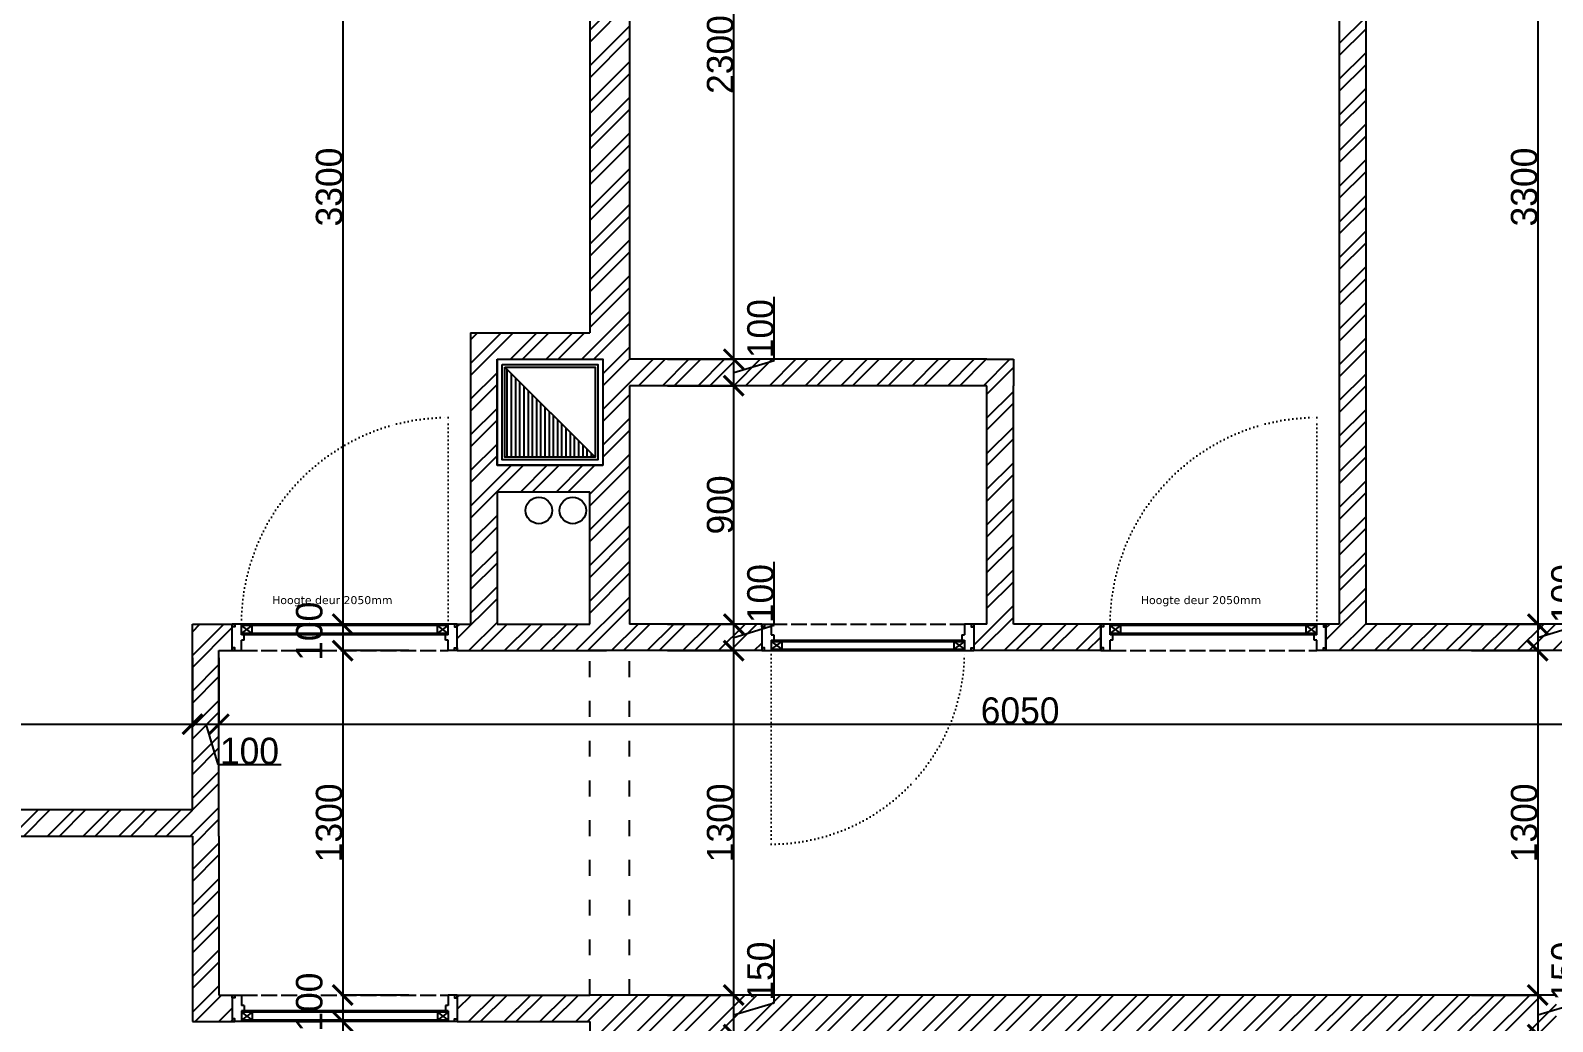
# Model space of a CAD drawing. Header units: millimetres. Extents: x -153917 to -31303, y -39726 to 31262.
# Drawn here: x -111941 to -106194, y 19972 to 23713 of the extents above; entities that cross this region are included whole.
import ezdxf

# ---------------------------------------------------------------- set-up
doc = ezdxf.new("R2010")
doc.units = ezdxf.units.MM
doc.header["$LTSCALE"] = 5
for name, pattern in [('ACAD_ISO02W100', [15, 12, -3]), ('ACAD_ISO03W100', [30, 12, -18]), ('ACAD_ISO07W100', [3, 0, -3])]:
    doc.linetypes.add(name, pattern=pattern)
for name, color, linetype in [('Bemating', 1, 'Continuous'), ('Deuren', 8, 'Continuous'), ('invulling muren', 252, 'Continuous'), ('muren', 7, 'Continuous'), ('Tekst', 7, 'Continuous')]:
    doc.layers.add(name, color=color, linetype=linetype)
doc.styles.add('Geneva', font='')
doc.styles.get('Geneva').set_extended_font_data('Geneva')
doc.dimstyles.new('ISO-25', dxfattribs={"dimtxt": 100, "dimasz": 25, "dimexe": 1.25, "dimexo": 0.625, "dimtad": 1, "dimtxsty": 'Standard', "dimblk": 'ARCHTICK', "dimcen": 2.5, "dimse1": 1, "dimse2": 1, "dimadec": 0, "dimazin": 0, "dimtfac": 1, "dimtmove": 0, "dimatfit": 3, "dimfxl": 1, "dimarcsym": 0})

# ---------------------------------------------------------------- blocks, each defined once
blk = doc.blocks.new('_ArchTick')
at = {"color": 0, "linetype": 'ByBlock', "const_width": 0.15}
blk.add_lwpolyline([(-0.5, -0.5), (0.5, 0.5)], dxfattribs=at)
blk = doc.blocks.new('*D247')
at = {"layer": 'Bemating', "color": 0, "lineweight": -2, "transparency": 16777216}
for p, q in [((-109829.6, 19897.6), (-109829.6, 19646.3)), ((-109679.6, 19897.6), (-109679.6, 19646.3)), ((-109679.6, 19647.6), (-109829.6, 19647.6)), ((-109754.6, 19647.6), (-109709, 19495.4)), ((-109709, 19495.4), (-109469.6, 19495.4))]:
    blk.add_line(p, q, dxfattribs=at)
at = {"layer": 'Defpoints', "color": 0, "transparency": 16777216}
for p in [(-109829.6, 20071.8), (-109679.6, 19921.8), (-109829.6, 19647.6)]:
    blk.add_point(p, dxfattribs=at)
at = {"layer": 'Bemating', "color": 0, "lineweight": -2, "transparency": 16777216, "xscale": 75, "yscale": 75, "zscale": 75, "rotation": 180}
blk.add_blockref('_ArchTick', (-109829.6, 19647.6), dxfattribs=at)
at = {"layer": 'Bemating', "color": 0, "lineweight": -2, "transparency": 16777216, "xscale": 75, "yscale": 75, "zscale": 75}
blk.add_blockref('_ArchTick', (-109679.6, 19647.6), dxfattribs=at)
at = {"layer": 'Bemating', "color": 0, "transparency": 16777216, "insert": (-109589.3, 19546), "char_height": 100, "attachment_point": 5, "style": 'Geneva'}
blk.add_mtext('150', dxfattribs=at)
blk = doc.blocks.new('*D248')
at = {"layer": 'Bemating', "color": 0, "lineweight": -2, "transparency": 16777216}
for p, q in [((-114929.6, 12398.2), (-114929.6, 12147)), ((-97729.6, 12398.2), (-97729.6, 12147)), ((-114929.6, 12148.2), (-97729.6, 12148.2))]:
    blk.add_line(p, q, dxfattribs=at)
at = {"layer": 'Defpoints', "color": 0, "transparency": 16777216}
for p in [(-114929.6, 23637.8), (-97729.6, 20357.8), (-97729.6, 12148.2)]:
    blk.add_point(p, dxfattribs=at)
at = {"layer": 'Bemating', "color": 0, "lineweight": -2, "transparency": 16777216, "xscale": 75, "yscale": 75, "zscale": 75, "rotation": 180}
blk.add_blockref('_ArchTick', (-114929.6, 12148.2), dxfattribs=at)
at = {"layer": 'Bemating', "color": 0, "lineweight": -2, "transparency": 16777216, "xscale": 75, "yscale": 75, "zscale": 75}
blk.add_blockref('_ArchTick', (-97729.6, 12148.2), dxfattribs=at)
at = {"layer": 'Bemating', "color": 0, "transparency": 16777216, "insert": (-106329.6, 12198.9), "char_height": 100, "attachment_point": 5, "style": 'Geneva'}
blk.add_mtext('17200', dxfattribs=at)
blk = doc.blocks.new('*D318')
at = {"layer": 'Bemating', "color": 0, "lineweight": -2, "transparency": 16777216}
for p, q in [((-114629.6, 19897.6), (-114629.6, 19646.3)), ((-109829.6, 19897.6), (-109829.6, 19646.3)), ((-109829.6, 19647.6), (-114629.6, 19647.6))]:
    blk.add_line(p, q, dxfattribs=at)
at = {"layer": 'Defpoints', "color": 0, "transparency": 16777216}
for p in [(-114629.6, 20671.8), (-109829.6, 20071.8), (-114629.6, 19647.6)]:
    blk.add_point(p, dxfattribs=at)
at = {"layer": 'Bemating', "color": 0, "lineweight": -2, "transparency": 16777216, "xscale": 75, "yscale": 75, "zscale": 75, "rotation": 180}
blk.add_blockref('_ArchTick', (-114629.6, 19647.6), dxfattribs=at)
at = {"layer": 'Bemating', "color": 0, "lineweight": -2, "transparency": 16777216, "xscale": 75, "yscale": 75, "zscale": 75}
blk.add_blockref('_ArchTick', (-109829.6, 19647.6), dxfattribs=at)
at = {"layer": 'Bemating', "color": 0, "transparency": 16777216, "insert": (-112229.6, 19698.2), "char_height": 100, "attachment_point": 5, "style": 'Geneva'}
blk.add_mtext('4800', dxfattribs=at)
blk = doc.blocks.new('*D324')
at = {"layer": 'Bemating', "color": 0, "lineweight": -2, "transparency": 16777216}
for p, q in [((-111329.6, 21344.1), (-111329.6, 21092.8)), ((-114629.6, 21191.2), (-114629.6, 21092.8)), ((-114629.6, 21094.1), (-111329.6, 21094.1))]:
    blk.add_line(p, q, dxfattribs=at)
at = {"layer": 'Defpoints', "color": 0, "transparency": 16777216}
for p in [(-111329.6, 21471.8), (-114629.6, 21191.8), (-111329.6, 21094.1)]:
    blk.add_point(p, dxfattribs=at)
at = {"layer": 'Bemating', "color": 0, "lineweight": -2, "transparency": 16777216, "xscale": 75, "yscale": 75, "zscale": 75, "rotation": 180}
blk.add_blockref('_ArchTick', (-114629.6, 21094.1), dxfattribs=at)
at = {"layer": 'Bemating', "color": 0, "lineweight": -2, "transparency": 16777216, "xscale": 75, "yscale": 75, "zscale": 75}
blk.add_blockref('_ArchTick', (-111329.6, 21094.1), dxfattribs=at)
at = {"layer": 'Bemating', "color": 0, "transparency": 16777216, "insert": (-112979.6, 21144.7), "char_height": 100, "attachment_point": 5, "style": 'Geneva'}
blk.add_mtext('3300', dxfattribs=at)
blk = doc.blocks.new('*D325')
at = {"layer": 'Bemating', "color": 0, "lineweight": -2, "transparency": 16777216}
for p, q in [((-111329.6, 21344.1), (-111329.6, 21092.8)), ((-111229.6, 21344.1), (-111229.6, 21092.8)), ((-111329.6, 21094.1), (-111229.6, 21094.1)), ((-111279.6, 21094.1), (-111234, 20941.9)), ((-111234, 20941.9), (-110994.6, 20941.9))]:
    blk.add_line(p, q, dxfattribs=at)
at = {"layer": 'Defpoints', "color": 0, "transparency": 16777216}
for p in [(-111329.6, 21471.8), (-111229.6, 21371.8), (-111229.6, 21094.1)]:
    blk.add_point(p, dxfattribs=at)
at = {"layer": 'Bemating', "color": 0, "lineweight": -2, "transparency": 16777216, "xscale": 75, "yscale": 75, "zscale": 75, "rotation": 180}
blk.add_blockref('_ArchTick', (-111329.6, 21094.1), dxfattribs=at)
at = {"layer": 'Bemating', "color": 0, "lineweight": -2, "transparency": 16777216, "xscale": 75, "yscale": 75, "zscale": 75}
blk.add_blockref('_ArchTick', (-111229.6, 21094.1), dxfattribs=at)
at = {"layer": 'Bemating', "color": 0, "transparency": 16777216, "insert": (-111114.3, 20992.5), "char_height": 100, "attachment_point": 5, "style": 'Geneva'}
blk.add_mtext('100', dxfattribs=at)
blk = doc.blocks.new('*D326')
at = {"layer": 'Bemating', "color": 0, "lineweight": -2, "transparency": 16777216}
for p, q in [((-111229.6, 21344.1), (-111229.6, 21092.8)), ((-105179.6, 21344.1), (-105179.6, 21092.8)), ((-111229.6, 21094.1), (-105179.6, 21094.1))]:
    blk.add_line(p, q, dxfattribs=at)
at = {"layer": 'Defpoints', "color": 0, "transparency": 16777216}
for p in [(-111229.6, 21371.8), (-105179.6, 21371.8), (-105179.6, 21094.1)]:
    blk.add_point(p, dxfattribs=at)
at = {"layer": 'Bemating', "color": 0, "lineweight": -2, "transparency": 16777216, "xscale": 75, "yscale": 75, "zscale": 75, "rotation": 180}
blk.add_blockref('_ArchTick', (-111229.6, 21094.1), dxfattribs=at)
at = {"layer": 'Bemating', "color": 0, "lineweight": -2, "transparency": 16777216, "xscale": 75, "yscale": 75, "zscale": 75}
blk.add_blockref('_ArchTick', (-105179.6, 21094.1), dxfattribs=at)
at = {"layer": 'Bemating', "color": 0, "transparency": 16777216, "insert": (-108204.6, 21144.7), "char_height": 100, "attachment_point": 5, "style": 'Geneva'}
blk.add_mtext('6050', dxfattribs=at)
blk = doc.blocks.new('*D329')
at = {"layer": 'Bemating', "color": 0, "lineweight": -2, "transparency": 16777216}
for p, q in [((-106500.2, 24771.8), (-106248.9, 24771.8)), ((-106250.2, 24771.8), (-106250.2, 21471.8)), ((-106500.2, 21471.8), (-106248.9, 21471.8))]:
    blk.add_line(p, q, dxfattribs=at)
at = {"layer": 'Defpoints', "color": 0, "transparency": 16777216}
for p in [(-106899.6, 24771.8), (-106899.6, 21471.8), (-106250.2, 21471.8)]:
    blk.add_point(p, dxfattribs=at)
at = {"layer": 'Bemating', "color": 0, "lineweight": -2, "transparency": 16777216, "xscale": 75, "yscale": 75, "zscale": 75}
for p, rotation in [((-106250.2, 24771.8), 90), ((-106250.2, 21471.8), 270)]:
    blk.add_blockref('_ArchTick', p, dxfattribs=dict(at, rotation=rotation))
at = {"layer": 'Bemating', "color": 0, "transparency": 16777216, "insert": (-106300.8, 23121.8), "char_height": 100, "attachment_point": 5, "rotation": 90, "style": 'Geneva'}
blk.add_mtext('3300', dxfattribs=at)
blk = doc.blocks.new('*D330')
at = {"layer": 'Bemating', "color": 0, "lineweight": -2, "transparency": 16777216}
for p, q in [((-106098, 21467.5), (-106098, 21706.8)), ((-106500.2, 21471.8), (-106248.9, 21471.8)), ((-106250.2, 21471.8), (-106250.2, 21371.8)), ((-106250.2, 21421.8), (-106098, 21467.5)), ((-106500.2, 21371.8), (-106248.9, 21371.8))]:
    blk.add_line(p, q, dxfattribs=at)
at = {"layer": 'Defpoints', "color": 0, "transparency": 16777216}
for p in [(-106899.6, 21471.8), (-109679.6, 21371.8), (-106250.2, 21371.8)]:
    blk.add_point(p, dxfattribs=at)
at = {"layer": 'Bemating', "color": 0, "lineweight": -2, "transparency": 16777216, "xscale": 75, "yscale": 75, "zscale": 75}
for p, rotation in [((-106250.2, 21471.8), 90), ((-106250.2, 21371.8), 270)]:
    blk.add_blockref('_ArchTick', p, dxfattribs=dict(at, rotation=rotation))
at = {"layer": 'Bemating', "color": 0, "transparency": 16777216, "insert": (-106148.6, 21587.1), "char_height": 100, "attachment_point": 5, "rotation": 90, "style": 'Geneva'}
blk.add_mtext('100', dxfattribs=at)
blk = doc.blocks.new('*D331')
at = {"layer": 'Bemating', "color": 0, "lineweight": -2, "transparency": 16777216}
for p, q in [((-106500.2, 21371.8), (-106248.9, 21371.8)), ((-106250.2, 21371.8), (-106250.2, 20071.8)), ((-106500.2, 20071.8), (-106248.9, 20071.8))]:
    blk.add_line(p, q, dxfattribs=at)
at = {"layer": 'Defpoints', "color": 0, "transparency": 16777216}
for p in [(-109679.6, 21371.8), (-109679.6, 20071.8), (-106250.2, 20071.8)]:
    blk.add_point(p, dxfattribs=at)
at = {"layer": 'Bemating', "color": 0, "lineweight": -2, "transparency": 16777216, "xscale": 75, "yscale": 75, "zscale": 75}
for p, rotation in [((-106250.2, 21371.8), 90), ((-106250.2, 20071.8), 270)]:
    blk.add_blockref('_ArchTick', p, dxfattribs=dict(at, rotation=rotation))
at = {"layer": 'Bemating', "color": 0, "transparency": 16777216, "insert": (-106300.8, 20721.8), "char_height": 100, "attachment_point": 5, "rotation": 90, "style": 'Geneva'}
blk.add_mtext('1300', dxfattribs=at)
blk = doc.blocks.new('*D332')
at = {"layer": 'Bemating', "color": 0, "lineweight": -2, "transparency": 16777216}
for p, q in [((-106098, 20042.5), (-106098, 20281.8)), ((-106500.2, 20071.8), (-106248.9, 20071.8)), ((-106250.2, 20071.8), (-106250.2, 19921.8)), ((-106250.2, 19996.8), (-106098, 20042.5)), ((-106500.2, 19921.8), (-106248.9, 19921.8))]:
    blk.add_line(p, q, dxfattribs=at)
at = {"layer": 'Defpoints', "color": 0, "transparency": 16777216}
for p in [(-109679.6, 20071.8), (-109679.6, 19921.8), (-106250.2, 19921.8)]:
    blk.add_point(p, dxfattribs=at)
at = {"layer": 'Bemating', "color": 0, "lineweight": -2, "transparency": 16777216, "xscale": 75, "yscale": 75, "zscale": 75}
for p, rotation in [((-106250.2, 20071.8), 90), ((-106250.2, 19921.8), 270)]:
    blk.add_blockref('_ArchTick', p, dxfattribs=dict(at, rotation=rotation))
at = {"layer": 'Bemating', "color": 0, "transparency": 16777216, "insert": (-106148.6, 20162.1), "char_height": 100, "attachment_point": 5, "rotation": 90, "style": 'Geneva'}
blk.add_mtext('150', dxfattribs=at)
blk = doc.blocks.new('*D344')
at = {"layer": 'Bemating', "color": 0, "lineweight": -2, "transparency": 16777216}
for p, q in [((-109133.7, 20042.5), (-109133.7, 20281.8)), ((-109535.9, 20071.8), (-109284.7, 20071.8)), ((-109285.9, 19921.8), (-109285.9, 20071.8)), ((-109285.9, 19996.8), (-109133.7, 20042.5)), ((-109535.9, 19921.8), (-109284.7, 19921.8))]:
    blk.add_line(p, q, dxfattribs=at)
at = {"layer": 'Defpoints', "color": 0, "transparency": 16777216}
for p in [(-109829.6, 20071.8), (-109285.9, 20071.8), (-109679.6, 19921.8)]:
    blk.add_point(p, dxfattribs=at)
at = {"layer": 'Bemating', "color": 0, "lineweight": -2, "transparency": 16777216, "xscale": 75, "yscale": 75, "zscale": 75}
for p, rotation in [((-109285.9, 20071.8), 90), ((-109285.9, 19921.8), 270)]:
    blk.add_blockref('_ArchTick', p, dxfattribs=dict(at, rotation=rotation))
at = {"layer": 'Bemating', "color": 0, "transparency": 16777216, "insert": (-109184.4, 20162.1), "char_height": 100, "attachment_point": 5, "rotation": 90, "style": 'Geneva'}
blk.add_mtext('150', dxfattribs=at)
blk = doc.blocks.new('*D345')
at = {"layer": 'Bemating', "color": 0, "lineweight": -2, "transparency": 16777216}
for p, q in [((-109535.9, 21371.8), (-109284.7, 21371.8)), ((-109285.9, 20071.8), (-109285.9, 21371.8)), ((-109535.9, 20071.8), (-109284.7, 20071.8))]:
    blk.add_line(p, q, dxfattribs=at)
at = {"layer": 'Defpoints', "color": 0, "transparency": 16777216}
for p in [(-109679.6, 21371.8), (-109285.9, 21371.8), (-109829.6, 20071.8)]:
    blk.add_point(p, dxfattribs=at)
at = {"layer": 'Bemating', "color": 0, "lineweight": -2, "transparency": 16777216, "xscale": 75, "yscale": 75, "zscale": 75}
for p, rotation in [((-109285.9, 21371.8), 90), ((-109285.9, 20071.8), 270)]:
    blk.add_blockref('_ArchTick', p, dxfattribs=dict(at, rotation=rotation))
at = {"layer": 'Bemating', "color": 0, "transparency": 16777216, "insert": (-109336.5, 20721.8), "char_height": 100, "attachment_point": 5, "rotation": 90, "style": 'Geneva'}
blk.add_mtext('1300', dxfattribs=at)
blk = doc.blocks.new('*D346')
at = {"layer": 'Bemating', "color": 0, "lineweight": -2, "transparency": 16777216}
for p, q in [((-109133.7, 21467.5), (-109133.7, 21706.8)), ((-109535.9, 21471.8), (-109284.7, 21471.8)), ((-109285.9, 21371.8), (-109285.9, 21471.8)), ((-109285.9, 21421.8), (-109133.7, 21467.5)), ((-109535.9, 21371.8), (-109284.7, 21371.8))]:
    blk.add_line(p, q, dxfattribs=at)
at = {"layer": 'Defpoints', "color": 0, "transparency": 16777216}
for p in [(-109679.6, 21471.8), (-109285.9, 21471.8), (-109679.6, 21371.8)]:
    blk.add_point(p, dxfattribs=at)
at = {"layer": 'Bemating', "color": 0, "lineweight": -2, "transparency": 16777216, "xscale": 75, "yscale": 75, "zscale": 75}
for p, rotation in [((-109285.9, 21471.8), 90), ((-109285.9, 21371.8), 270)]:
    blk.add_blockref('_ArchTick', p, dxfattribs=dict(at, rotation=rotation))
at = {"layer": 'Bemating', "color": 0, "transparency": 16777216, "insert": (-109184.4, 21587.1), "char_height": 100, "attachment_point": 5, "rotation": 90, "style": 'Geneva'}
blk.add_mtext('100', dxfattribs=at)
blk = doc.blocks.new('*D347')
at = {"layer": 'Bemating', "color": 0, "lineweight": -2, "transparency": 16777216}
for p, q in [((-109535.9, 22371.8), (-109284.7, 22371.8)), ((-109285.9, 21471.8), (-109285.9, 22371.8)), ((-109535.9, 21471.8), (-109284.7, 21471.8))]:
    blk.add_line(p, q, dxfattribs=at)
at = {"layer": 'Defpoints', "color": 0, "transparency": 16777216}
for p in [(-109679.6, 22371.8), (-109285.9, 22371.8), (-109679.6, 21471.8)]:
    blk.add_point(p, dxfattribs=at)
at = {"layer": 'Bemating', "color": 0, "lineweight": -2, "transparency": 16777216, "xscale": 75, "yscale": 75, "zscale": 75}
for p, rotation in [((-109285.9, 22371.8), 90), ((-109285.9, 21471.8), 270)]:
    blk.add_blockref('_ArchTick', p, dxfattribs=dict(at, rotation=rotation))
at = {"layer": 'Bemating', "color": 0, "transparency": 16777216, "insert": (-109336.5, 21921.8), "char_height": 100, "attachment_point": 5, "rotation": 90, "style": 'Geneva'}
blk.add_mtext('900', dxfattribs=at)
blk = doc.blocks.new('*D348')
at = {"layer": 'Bemating', "color": 0, "lineweight": -2, "transparency": 16777216}
for p, q in [((-109133.7, 22467.5), (-109133.7, 22706.8)), ((-109535.9, 22471.8), (-109284.7, 22471.8)), ((-109285.9, 22371.8), (-109285.9, 22471.8)), ((-109285.9, 22421.8), (-109133.7, 22467.5)), ((-109535.9, 22371.8), (-109284.7, 22371.8))]:
    blk.add_line(p, q, dxfattribs=at)
at = {"layer": 'Defpoints', "color": 0, "transparency": 16777216}
for p in [(-109679.6, 22471.8), (-109285.9, 22471.8), (-109679.6, 22371.8)]:
    blk.add_point(p, dxfattribs=at)
at = {"layer": 'Bemating', "color": 0, "lineweight": -2, "transparency": 16777216, "xscale": 75, "yscale": 75, "zscale": 75}
for p, rotation in [((-109285.9, 22471.8), 90), ((-109285.9, 22371.8), 270)]:
    blk.add_blockref('_ArchTick', p, dxfattribs=dict(at, rotation=rotation))
at = {"layer": 'Bemating', "color": 0, "transparency": 16777216, "insert": (-109184.4, 22587.1), "char_height": 100, "attachment_point": 5, "rotation": 90, "style": 'Geneva'}
blk.add_mtext('100', dxfattribs=at)
blk = doc.blocks.new('*D349')
at = {"layer": 'Bemating', "color": 0, "lineweight": -2, "transparency": 16777216}
for p, q in [((-109535.9, 24771.8), (-109284.7, 24771.8)), ((-109285.9, 22471.8), (-109285.9, 24771.8)), ((-109535.9, 22471.8), (-109284.7, 22471.8))]:
    blk.add_line(p, q, dxfattribs=at)
at = {"layer": 'Defpoints', "color": 0, "transparency": 16777216}
for p in [(-109679.6, 24771.8), (-109285.9, 24771.8), (-109679.6, 22471.8)]:
    blk.add_point(p, dxfattribs=at)
at = {"layer": 'Bemating', "color": 0, "lineweight": -2, "transparency": 16777216, "xscale": 75, "yscale": 75, "zscale": 75}
for p, rotation in [((-109285.9, 24771.8), 90), ((-109285.9, 22471.8), 270)]:
    blk.add_blockref('_ArchTick', p, dxfattribs=dict(at, rotation=rotation))
at = {"layer": 'Bemating', "color": 0, "transparency": 16777216, "insert": (-109336.5, 23621.8), "char_height": 100, "attachment_point": 5, "rotation": 90, "style": 'Geneva'}
blk.add_mtext('2300', dxfattribs=at)
blk = doc.blocks.new('*D350')
at = {"layer": 'Bemating', "color": 0, "lineweight": -2, "transparency": 16777216}
for p, q in [((-110512.4, 24771.8), (-110763.7, 24771.8)), ((-110762.4, 24771.8), (-110762.4, 21471.8)), ((-110512.4, 21471.8), (-110763.7, 21471.8))]:
    blk.add_line(p, q, dxfattribs=at)
at = {"layer": 'Defpoints', "color": 0, "transparency": 16777216}
for p in [(-109829.6, 24771.8), (-110762.4, 21471.8), (-110279.6, 21471.8)]:
    blk.add_point(p, dxfattribs=at)
at = {"layer": 'Bemating', "color": 0, "lineweight": -2, "transparency": 16777216, "xscale": 75, "yscale": 75, "zscale": 75}
for p, rotation in [((-110762.4, 24771.8), 90), ((-110762.4, 21471.8), 270)]:
    blk.add_blockref('_ArchTick', p, dxfattribs=dict(at, rotation=rotation))
at = {"layer": 'Bemating', "color": 0, "transparency": 16777216, "insert": (-110813.1, 23121.8), "char_height": 100, "attachment_point": 5, "rotation": 90, "style": 'Geneva'}
blk.add_mtext('3300', dxfattribs=at)
blk = doc.blocks.new('*D351')
at = {"layer": 'Bemating', "color": 0, "lineweight": -2, "transparency": 16777216}
for p, q in [((-110512.4, 21471.8), (-110763.7, 21471.8)), ((-110762.4, 21471.8), (-110762.4, 21371.8)), ((-110512.4, 21371.8), (-110763.7, 21371.8))]:
    blk.add_line(p, q, dxfattribs=at)
at = {"layer": 'Defpoints', "color": 0, "transparency": 16777216}
for p in [(-110279.6, 21471.8), (-110762.4, 21371.8), (-109829.6, 21371.8)]:
    blk.add_point(p, dxfattribs=at)
at = {"layer": 'Bemating', "color": 0, "lineweight": -2, "transparency": 16777216, "xscale": 75, "yscale": 75, "zscale": 75}
for p, rotation in [((-110762.4, 21471.8), 90), ((-110762.4, 21371.8), 270)]:
    blk.add_blockref('_ArchTick', p, dxfattribs=dict(at, rotation=rotation))
at = {"layer": 'Bemating', "color": 0, "transparency": 16777216, "insert": (-110888.1, 21444.9), "char_height": 100, "attachment_point": 5, "rotation": 90, "style": 'Geneva'}
blk.add_mtext('100', dxfattribs=at)
blk = doc.blocks.new('*D352')
at = {"layer": 'Bemating', "color": 0, "lineweight": -2, "transparency": 16777216}
for p, q in [((-110512.4, 21371.8), (-110763.7, 21371.8)), ((-110762.4, 21371.8), (-110762.4, 20071.8)), ((-110512.4, 20071.8), (-110763.7, 20071.8))]:
    blk.add_line(p, q, dxfattribs=at)
at = {"layer": 'Defpoints', "color": 0, "transparency": 16777216}
for p in [(-109829.6, 21371.8), (-110762.4, 20071.8), (-109793.7, 20071.8)]:
    blk.add_point(p, dxfattribs=at)
at = {"layer": 'Bemating', "color": 0, "lineweight": -2, "transparency": 16777216, "xscale": 75, "yscale": 75, "zscale": 75}
for p, rotation in [((-110762.4, 21371.8), 90), ((-110762.4, 20071.8), 270)]:
    blk.add_blockref('_ArchTick', p, dxfattribs=dict(at, rotation=rotation))
at = {"layer": 'Bemating', "color": 0, "transparency": 16777216, "insert": (-110813.1, 20721.8), "char_height": 100, "attachment_point": 5, "rotation": 90, "style": 'Geneva'}
blk.add_mtext('1300', dxfattribs=at)
blk = doc.blocks.new('*D353')
at = {"layer": 'Bemating', "color": 0, "lineweight": -2, "transparency": 16777216}
for p, q in [((-110512.4, 20071.8), (-110763.7, 20071.8)), ((-110762.4, 20071.8), (-110762.4, 19971.8)), ((-110512.4, 19971.8), (-110763.7, 19971.8))]:
    blk.add_line(p, q, dxfattribs=at)
at = {"layer": 'Defpoints', "color": 0, "transparency": 16777216}
for p in [(-109793.7, 20071.8), (-110762.4, 19971.8), (-109829.6, 19971.8)]:
    blk.add_point(p, dxfattribs=at)
at = {"layer": 'Bemating', "color": 0, "lineweight": -2, "transparency": 16777216, "xscale": 75, "yscale": 75, "zscale": 75}
for p, rotation in [((-110762.4, 20071.8), 90), ((-110762.4, 19971.8), 270)]:
    blk.add_blockref('_ArchTick', p, dxfattribs=dict(at, rotation=rotation))
at = {"layer": 'Bemating', "color": 0, "transparency": 16777216, "insert": (-110888.1, 20044.9), "char_height": 100, "attachment_point": 5, "rotation": 90, "style": 'Geneva'}
blk.add_mtext('100', dxfattribs=at)
blk = doc.blocks.new('*D354')
at = {"layer": 'Bemating', "color": 0, "lineweight": -2, "transparency": 16777216}
for p, q in [((-110512.4, 19971.8), (-110763.7, 19971.8)), ((-110762.4, 19971.8), (-110762.4, 16371.8)), ((-110512.4, 16371.8), (-110763.7, 16371.8))]:
    blk.add_line(p, q, dxfattribs=at)
at = {"layer": 'Defpoints', "color": 0, "transparency": 16777216}
for p in [(-109829.6, 19971.8), (-110762.4, 16371.8), (-109829.6, 16371.8)]:
    blk.add_point(p, dxfattribs=at)
at = {"layer": 'Bemating', "color": 0, "lineweight": -2, "transparency": 16777216, "xscale": 75, "yscale": 75, "zscale": 75}
for p, rotation in [((-110762.4, 19971.8), 90), ((-110762.4, 16371.8), 270)]:
    blk.add_blockref('_ArchTick', p, dxfattribs=dict(at, rotation=rotation))
at = {"layer": 'Bemating', "color": 0, "transparency": 16777216, "insert": (-110813.1, 18171.8), "char_height": 100, "attachment_point": 5, "rotation": 90, "style": 'Geneva'}
blk.add_mtext('3600', dxfattribs=at)

msp = doc.modelspace()

# ---------------------------------------------------------------- hatches: boundary and pattern name
at = {"layer": 'invulling muren'}
h = msp.add_hatch(dxfattribs=at)
h.set_pattern_fill('ANSI32', color=256, scale=10)
h.paths.add_polyline_path([(-112959.643, 24921.817), (-114629.643, 24921.817), (-114779.643, 24921.817), (-114779.643, 23787.817), (-114779.643, 22701.817), (-114629.643, 22701.817), (-114629.643, 22731.817), (-114629.643, 23787.817), (-114629.643, 24771.817), (-112959.643, 24771.817)])
h.paths.add_polyline_path([(-105849.643, 24921.817), (-107289.643, 24921.817), (-107289.643, 24771.817), (-107259.643, 24771.817), (-106999.643, 24771.817), (-106999.643, 21471.817), (-107049.643, 21471.817), (-107049.643, 21461.817), (-107049.643, 21371.817), (-105179.643, 21371.817), (-105179.643, 21146.817), (-105169.643, 21146.817), (-105079.643, 21146.817), (-105079.643, 21471.817), (-106899.643, 21471.817), (-106899.643, 24771.817), (-105849.643, 24771.817)])
h.paths.add_polyline_path([(-111229.643, 21371.817), (-111179.643, 21371.817), (-111179.643, 21381.817), (-111179.643, 21471.817), (-111329.643, 21471.817), (-111329.643, 20771.817), (-114629.643, 20771.817), (-114629.643, 21611.817), (-114629.643, 21641.817), (-114779.643, 21641.817), (-114779.643, 19491.817), (-114629.643, 19491.817), (-114629.643, 20671.817), (-111329.643, 20671.817), (-111329.643, 20071.817), (-111329.643, 19971.817), (-111179.643, 19971.817), (-111179.643, 19981.817), (-111179.643, 20071.817), (-111229.643, 20071.817), (-111229.643, 20671.817)])
h.paths.add_polyline_path([(-113859.643, 16371.817), (-113889.643, 16371.817), (-114629.643, 16371.817), (-114629.643, 17459.817), (-114629.643, 18431.817), (-114779.643, 18431.817), (-114779.643, 16221.817), (-113859.643, 16221.817)])
h.paths.add_polyline_path([(-111759.643, 16371.817), (-112399.643, 16371.817), (-112399.643, 16221.817), (-111759.643, 16221.817)])
h.paths.add_polyline_path([(-108529.643, 16371.817), (-108529.643, 17501.817), (-108679.643, 17501.817), (-108679.643, 17491.817), (-108679.643, 17401.817), (-108629.643, 17401.817), (-108629.643, 16371.817), (-109679.643, 16371.817), (-109679.643, 17401.817), (-109479.643, 17401.817), (-109479.643, 17411.817), (-109479.643, 17501.817), (-109679.643, 17501.817), (-109679.643, 19921.817), (-106779.643, 19921.817), (-106179.643, 19921.817), (-106179.643, 19931.817), (-106179.643, 20071.817), (-109829.643, 20071.817), (-110329.643, 20071.817), (-110329.643, 20061.817), (-110329.643, 19971.817), (-109829.643, 19971.817), (-109829.643, 16371.817), (-110299.643, 16371.817), (-110299.643, 16221.817), (-108679.643, 16221.817), (-108679.643, 15401.817), (-108529.643, 15401.817), (-108529.643, 15431.817)])
h = msp.add_hatch(dxfattribs=at)
h.set_pattern_fill('ANSI32', color=256, scale=10)
h.set_pattern_definition([(45, (-109736.45, 21517.18), (-67.352, 67.352), []), (45, (-109691.55, 21517.18), (-67.352, 67.352), [])])
h.paths.add_polyline_path([(-109679.643, 22071.817), (-110279.643, 22071.817), (-110279.643, 21471.817), (-110329.643, 21471.817), (-110329.643, 21461.817), (-110329.643, 21371.817), (-109766.643, 21371.817), (-109179.643, 21371.817), (-109179.643, 21381.817), (-109179.643, 21471.817), (-109679.643, 21471.817)])
h.paths.add_polyline_path([(-109829.643, 21471.817), (-110179.643, 21471.817), (-110179.643, 21971.817), (-109829.643, 21971.817)], flags=16)
h.paths.add_polyline_path([(-108229.643, 22371.817), (-108229.643, 22471.817), (-108329.643, 22471.817), (-109679.643, 22471.817), (-109679.643, 22371.817), (-108329.643, 22371.817), (-108329.643, 21471.817), (-108379.643, 21471.817), (-108379.643, 21461.817), (-108379.643, 21371.817), (-107899.643, 21371.817), (-107899.643, 21381.817), (-107899.643, 21471.817), (-108229.643, 21471.817)])
h.paths.add_polyline_path([(-109679.643, 24771.817), (-108749.643, 24771.817), (-108749.643, 24921.817), (-111499.643, 24921.817), (-111499.643, 24771.817), (-111469.643, 24771.817), (-109829.643, 24771.817), (-109829.643, 22571.817), (-109679.643, 22571.817)])
h.paths.add_polyline_path([(-109679.643, 22571.817), (-109829.643, 22571.817), (-110279.643, 22571.817), (-110279.643, 22171.817), (-110279.643, 22071.817), (-110179.643, 22071.817), (-110179.643, 22471.817), (-109779.643, 22471.817), (-109779.643, 22071.817), (-109679.643, 22071.817), (-109679.643, 22371.817), (-109679.643, 22471.817)])
h = msp.add_hatch(dxfattribs=at)
h.set_pattern_fill('LINE', color=256, scale=5, angle=90)
h.paths.add_polyline_path([(-110149.643, 22441.817), (-110149.643, 22101.817), (-109809.643, 22101.817)])

# ---------------------------------------------------------------- linework, layer by layer
at = {"layer": 'Deuren', "linetype": 'ACAD_ISO07W100'}
for p, q in [((-110364.643, 21471.817), (-110364.643, 22251.817)), ((-107084.643, 21471.817), (-107084.643, 22251.817)), ((-109144.643, 21371.817), (-109144.643, 20641.817))]:
    msp.add_line(p, q, dxfattribs=at)
at = {"layer": 'Deuren'}
for p, q in [((-111179.643, 21371.817), (-111179.643, 21471.817)), ((-111144.643, 21471.817), (-111179.643, 21471.817)), ((-110364.643, 21471.817), (-111144.643, 21471.817)), ((-111144.643, 21431.817), (-111144.643, 21471.817)), ((-110364.643, 21466.817), (-111144.643, 21466.817)), ((-111104.643, 21436.817), (-111144.643, 21466.817)), ((-111144.643, 21436.817), (-111104.643, 21466.817)), ((-111104.643, 21436.817), (-111104.643, 21466.817)), ((-110404.643, 21436.817), (-110404.643, 21466.817)), ((-110364.643, 21436.817), (-110404.643, 21466.817)), ((-110404.643, 21436.817), (-110364.643, 21466.817)), ((-110329.643, 21471.817), (-110364.643, 21471.817)), ((-110364.643, 21431.817), (-110364.643, 21471.817)), ((-110329.643, 21371.817), (-110329.643, 21471.817)), ((-109179.643, 21471.817), (-109179.643, 21371.817)), ((-109179.643, 21471.817), (-109144.643, 21471.817)), ((-109144.643, 21471.817), (-109144.643, 21431.817)), ((-108414.643, 21471.817), (-108414.643, 21431.817)), ((-108379.643, 21471.817), (-108414.643, 21471.817)), ((-108379.643, 21471.817), (-108379.643, 21371.817)), ((-107899.643, 21371.817), (-107899.643, 21471.817)), ((-107864.643, 21471.817), (-107899.643, 21471.817)), ((-107084.643, 21471.817), (-107864.643, 21471.817)), ((-107864.643, 21431.817), (-107864.643, 21471.817)), ((-107084.643, 21466.817), (-107864.643, 21466.817)), ((-107824.643, 21436.817), (-107864.643, 21466.817)), ((-107864.643, 21436.817), (-107824.643, 21466.817)), ((-107824.643, 21436.817), (-107824.643, 21466.817)), ((-107124.643, 21436.817), (-107124.643, 21466.817)), ((-107084.643, 21436.817), (-107124.643, 21466.817)), ((-107124.643, 21436.817), (-107084.643, 21466.817)), ((-107049.643, 21471.817), (-107084.643, 21471.817)), ((-107084.643, 21431.817), (-107084.643, 21471.817)), ((-107049.643, 21371.817), (-107049.643, 21471.817)), ((-110364.643, 21436.817), (-111144.643, 21436.817)), ((-110364.643, 21431.817), (-111144.643, 21431.817)), ((-111144.643, 21371.817), (-111144.643, 21411.817)), ((-111134.643, 21411.817), (-111144.643, 21411.817)), ((-111134.643, 21411.817), (-111134.643, 21431.817)), ((-110374.643, 21411.817), (-110374.643, 21431.817)), ((-110364.643, 21411.817), (-110374.643, 21411.817)), ((-110364.643, 21371.817), (-110364.643, 21411.817)), ((-109144.643, 21431.817), (-109134.643, 21431.817)), ((-109144.643, 21411.817), (-108414.643, 21411.817)), ((-109144.643, 21411.817), (-109144.643, 21371.817)), ((-109144.643, 21406.817), (-108414.643, 21406.817)), ((-109144.643, 21406.817), (-109104.643, 21376.817)), ((-109104.643, 21406.817), (-109144.643, 21376.817)), ((-109134.643, 21431.817), (-109134.643, 21411.817)), ((-109104.643, 21406.817), (-109104.643, 21376.817)), ((-108454.643, 21406.817), (-108454.643, 21376.817)), ((-108454.643, 21406.817), (-108414.643, 21376.817)), ((-108414.643, 21406.817), (-108454.643, 21376.817)), ((-108424.643, 21431.817), (-108424.643, 21411.817)), ((-108424.643, 21431.817), (-108414.643, 21431.817)), ((-108414.643, 21411.817), (-108414.643, 21371.817)), ((-107084.643, 21436.817), (-107864.643, 21436.817)), ((-107084.643, 21431.817), (-107864.643, 21431.817)), ((-107864.643, 21371.817), (-107864.643, 21411.817)), ((-107854.643, 21411.817), (-107864.643, 21411.817)), ((-107854.643, 21411.817), (-107854.643, 21431.817)), ((-107094.643, 21411.817), (-107094.643, 21431.817)), ((-107084.643, 21411.817), (-107094.643, 21411.817)), ((-107084.643, 21371.817), (-107084.643, 21411.817)), ((-111179.643, 21371.817), (-111144.643, 21371.817)), ((-110329.643, 21371.817), (-110364.643, 21371.817)), ((-109179.643, 21371.817), (-109144.643, 21371.817)), ((-109144.643, 21376.817), (-108414.643, 21376.817)), ((-109144.643, 21371.817), (-108384.643, 21371.817)), ((-108414.643, 21371.817), (-108379.643, 21371.817)), ((-107899.643, 21371.817), (-107864.643, 21371.817)), ((-107049.643, 21371.817), (-107084.643, 21371.817)), ((-111179.643, 20071.817), (-111179.643, 19971.817)), ((-111179.643, 20071.817), (-111144.643, 20071.817)), ((-111144.643, 20071.817), (-111144.643, 20031.817)), ((-110364.643, 20071.817), (-110364.643, 20031.817)), ((-110329.643, 20071.817), (-110364.643, 20071.817)), ((-110329.643, 20071.817), (-110329.643, 19971.817)), ((-111134.643, 20031.817), (-111144.643, 20031.817)), ((-110364.643, 20011.817), (-111144.643, 20011.817)), ((-111144.643, 20011.817), (-111144.643, 19971.817)), ((-110364.643, 20006.817), (-111144.643, 20006.817)), ((-111104.643, 20006.817), (-111144.643, 19976.817)), ((-111144.643, 20006.817), (-111104.643, 19976.817)), ((-111134.643, 20031.817), (-111134.643, 20011.817)), ((-111104.643, 20006.817), (-111104.643, 19976.817)), ((-110404.643, 20006.817), (-110404.643, 19976.817)), ((-110364.643, 20006.817), (-110404.643, 19976.817)), ((-110404.643, 20006.817), (-110364.643, 19976.817)), ((-110374.643, 20031.817), (-110374.643, 20011.817)), ((-110364.643, 20031.817), (-110374.643, 20031.817)), ((-110364.643, 20011.817), (-110364.643, 19971.817)), ((-111144.643, 19971.817), (-111179.643, 19971.817)), ((-110364.643, 19976.817), (-111144.643, 19976.817)), ((-110364.643, 19971.817), (-111144.643, 19971.817)), ((-110329.643, 19971.817), (-110364.643, 19971.817))]:
    msp.add_line(p, q, dxfattribs=at)
at = {"layer": 'Deuren', "linetype": 'ACAD_ISO02W100'}
for p, q in [((-109144.643, 21471.817), (-108414.643, 21471.817)), ((-111144.643, 21371.817), (-110364.643, 21371.817)), ((-107864.643, 21371.817), (-107084.643, 21371.817)), ((-111144.643, 20071.817), (-110364.643, 20071.817))]:
    msp.add_line(p, q, dxfattribs=at)
at = {"layer": 'Deuren'}
for points in [[(-111179.643, 21471.817), (-111169.643, 21471.817), (-111169.643, 21461.817), (-111179.643, 21461.817)], [(-110329.643, 21471.817), (-110339.643, 21471.817), (-110339.643, 21461.817), (-110329.643, 21461.817)], [(-109179.643, 21471.817), (-109169.643, 21471.817), (-109169.643, 21461.817), (-109179.643, 21461.817)], [(-108379.643, 21471.817), (-108389.643, 21471.817), (-108389.643, 21461.817), (-108379.643, 21461.817)], [(-107899.643, 21471.817), (-107889.643, 21471.817), (-107889.643, 21461.817), (-107899.643, 21461.817)], [(-107049.643, 21471.817), (-107059.643, 21471.817), (-107059.643, 21461.817), (-107049.643, 21461.817)], [(-111179.643, 21371.817), (-111169.643, 21371.817), (-111169.643, 21381.817), (-111179.643, 21381.817)], [(-110329.643, 21371.817), (-110339.643, 21371.817), (-110339.643, 21381.817), (-110329.643, 21381.817)], [(-109179.643, 21371.817), (-109169.643, 21371.817), (-109169.643, 21381.817), (-109179.643, 21381.817)], [(-108379.643, 21371.817), (-108389.643, 21371.817), (-108389.643, 21381.817), (-108379.643, 21381.817)], [(-107899.643, 21371.817), (-107889.643, 21371.817), (-107889.643, 21381.817), (-107899.643, 21381.817)], [(-107049.643, 21371.817), (-107059.643, 21371.817), (-107059.643, 21381.817), (-107049.643, 21381.817)], [(-111179.643, 20071.817), (-111169.643, 20071.817), (-111169.643, 20061.817), (-111179.643, 20061.817)], [(-110329.643, 20071.817), (-110339.643, 20071.817), (-110339.643, 20061.817), (-110329.643, 20061.817)], [(-111179.643, 19971.817), (-111169.643, 19971.817), (-111169.643, 19981.817), (-111179.643, 19981.817)], [(-110329.643, 19971.817), (-110339.643, 19971.817), (-110339.643, 19981.817), (-110329.643, 19981.817)]]:
    msp.add_lwpolyline(points, close=True, dxfattribs=at)
at = {"layer": 'Deuren', "linetype": 'ACAD_ISO07W100'}
for centre, radius, start, end in [((-110364.643, 21471.817), 780, 90, 180), ((-107084.643, 21471.817), 780, 90, 180), ((-109144.643, 21371.817), 730, 270, 0)]:
    msp.add_arc(centre, radius, start, end, dxfattribs=at)
at = {"layer": 'invulling muren'}
for p, q in [((-110279.643, 22571.817), (-110279.643, 22171.817)), ((-110179.643, 22471.817), (-110179.643, 22071.817)), ((-110279.643, 22171.817), (-110279.643, 21471.817))]:
    msp.add_line(p, q, dxfattribs=at)
for centre in [(-110021.698, 21901.086), (-109893.463, 21901.086)]:
    msp.add_circle(centre, 50, dxfattribs=at)
at = {"layer": 'muren'}
for p, q in [((-109829.643, 24771.817), (-109829.643, 22571.817)), ((-109679.643, 24771.817), (-109679.643, 22471.817)), ((-106999.643, 24771.817), (-106999.643, 21471.817)), ((-106899.643, 24771.817), (-106899.643, 21471.817)), ((-110279.643, 22571.817), (-109829.643, 22571.817)), ((-109679.643, 22571.817), (-109679.643, 22471.817)), ((-110279.643, 22471.817), (-110279.643, 22171.817)), ((-110179.643, 22471.817), (-109779.643, 22471.817)), ((-109779.643, 22471.817), (-109779.643, 22171.817)), ((-108329.643, 22471.817), (-109679.643, 22471.817)), ((-108329.643, 22471.817), (-108229.643, 22471.817)), ((-108229.643, 22471.817), (-108229.643, 22371.817)), ((-110149.643, 22441.817), (-109809.643, 22101.817)), ((-108329.643, 22371.817), (-109679.643, 22371.817)), ((-109679.643, 22371.817), (-109679.643, 21471.817)), ((-109679.643, 22371.817), (-109679.643, 21471.817)), ((-108329.643, 21471.817), (-108329.643, 22371.817)), ((-108229.643, 21471.817), (-108229.643, 22371.817)), ((-110279.643, 22171.817), (-110279.643, 21971.817)), ((-109779.643, 22171.817), (-109779.643, 22071.817)), ((-110179.643, 22071.817), (-109779.643, 22071.817)), ((-110179.643, 21971.817), (-109829.643, 21971.817)), ((-110179.643, 21971.817), (-110179.643, 21471.817)), ((-109829.643, 21471.817), (-109829.643, 21971.817)), ((-111329.643, 20771.817), (-111329.643, 21471.817)), ((-111329.643, 21471.817), (-111179.643, 21471.817)), ((-111179.643, 21371.817), (-111179.643, 21471.817)), ((-110329.643, 21371.817), (-110329.643, 21471.817)), ((-110329.643, 21471.817), (-110279.643, 21471.817)), ((-110179.643, 21471.817), (-109829.643, 21471.817)), ((-110165.125, 21471.817), (-109829.643, 21471.817)), ((-109179.643, 21471.817), (-109679.643, 21471.817)), ((-109179.643, 21471.817), (-109179.643, 21371.817)), ((-108329.643, 21471.817), (-108379.643, 21471.817)), ((-108329.643, 21471.817), (-108379.643, 21471.817)), ((-108379.643, 21471.817), (-108379.643, 21371.817)), ((-107899.643, 21471.817), (-108229.643, 21471.817)), ((-107899.643, 21471.817), (-107899.643, 21371.817)), ((-107899.643, 21371.817), (-107899.643, 21471.817)), ((-106999.643, 21471.817), (-107049.643, 21471.817)), ((-106999.643, 21471.817), (-107049.643, 21471.817)), ((-107049.643, 21471.817), (-107049.643, 21371.817)), ((-107049.643, 21371.817), (-107049.643, 21471.817)), ((-105079.643, 21471.817), (-106899.643, 21471.817)), ((-111229.643, 21371.817), (-111179.643, 21371.817)), ((-111229.643, 20671.817), (-111229.643, 21371.817)), ((-111229.643, 21371.817), (-111179.643, 21371.817)), ((-110329.643, 21371.817), (-109766.643, 21371.817)), ((-109179.643, 21371.817), (-109829.643, 21371.817)), ((-107899.643, 21371.817), (-108379.643, 21371.817)), ((-105179.643, 21371.817), (-107049.643, 21371.817)), ((-114629.643, 20771.817), (-111329.643, 20771.817)), ((-114629.643, 20671.817), (-111329.643, 20671.817)), ((-111329.643, 20671.817), (-111329.643, 20071.817)), ((-111229.643, 20671.817), (-111229.643, 20071.817)), ((-111329.643, 20071.817), (-111329.643, 19971.817)), ((-111229.643, 20071.817), (-111179.643, 20071.817)), ((-111229.643, 20071.817), (-111179.643, 20071.817)), ((-111179.643, 20071.817), (-111179.643, 19971.817)), ((-111179.643, 20071.817), (-111179.643, 19971.817)), ((-110329.643, 20071.817), (-110329.643, 19971.817)), ((-110329.643, 20071.817), (-109829.643, 20071.817)), ((-110329.643, 20071.817), (-110329.643, 19971.817)), ((-106179.643, 20071.817), (-109829.643, 20071.817)), ((-111329.643, 19971.817), (-111179.643, 19971.817)), ((-110329.643, 19971.817), (-109829.643, 19971.817)), ((-109829.643, 19971.817), (-109829.643, 16371.817))]:
    msp.add_line(p, q, dxfattribs=at)
at = {"layer": 'muren', "linetype": 'ACAD_ISO03W100'}
for p, q in [((-109829.643, 20071.817), (-109829.643, 21371.817)), ((-109679.643, 20071.817), (-109679.643, 21371.817))]:
    msp.add_line(p, q, dxfattribs=at)
at = {"layer": 'muren'}
for points in [[(-110179.643, 22471.817), (-109779.643, 22471.817), (-109779.643, 22071.817), (-110179.643, 22071.817)], [(-110179.643, 22471.817), (-109779.643, 22471.817), (-109779.643, 22071.817), (-110179.643, 22071.817)], [(-110159.643, 22451.817), (-109799.643, 22451.817), (-109799.643, 22091.817), (-110159.643, 22091.817)], [(-110149.643, 22441.817), (-109809.643, 22441.817), (-109809.643, 22101.817), (-110149.643, 22101.817)]]:
    msp.add_lwpolyline(points, close=True, dxfattribs=at)

# ---------------------------------------------------------------- texts
at = {"layer": 'Tekst', "char_height": 30, "attachment_point": 1}
for insert in [(-111028.832, 21577.603), (-107748.832, 21577.603)]:
    msp.add_mtext_dynamic_manual_height_columns('{\\fVerdana|b0|i0|c0|p34;Hoogte deur 2050mm}', width=513.71165, gutter_width=12.5, heights=[0], dxfattribs=dict(at, insert=insert))

# ---------------------------------------------------------------- dimensions: what is measured, and where the dimension line sits
at = {"layer": 'Bemating'}
for base, p1, p2, override, picture, middle in [((-110762.44, 21471.817), (-109829.643, 24771.817), (-110279.643, 21471.817), {"dimasz": 75, "dimtxsty": 'Geneva', "dimse1": 0, "dimse2": 0, "dimfxl": 250, "dimfxlon": 1}, '*D350', (-110813.065, 23121.817)), ((-109285.917, 24771.817), (-109679.643, 22471.817), (-109679.643, 24771.817), {"dimasz": 75, "dimtxsty": 'Geneva', "dimse1": 0, "dimse2": 0, "dimtmove": 1, "dimfxl": 250, "dimfxlon": 1}, '*D349', (-109336.542, 23621.817)), ((-106250.196, 21471.817), (-106899.643, 24771.817), (-106899.643, 21471.817), {"dimasz": 75, "dimtxsty": 'Geneva', "dimse1": 0, "dimse2": 0, "dimfxl": 250, "dimfxlon": 1}, '*D329', (-106300.821, 23121.817)), ((-109285.917, 22471.817), (-109679.643, 22371.817), (-109679.643, 22471.817), {"dimasz": 75, "dimtxsty": 'Geneva', "dimse1": 0, "dimse2": 0, "dimtmove": 1, "dimfxl": 250, "dimfxlon": 1}, '*D348', (-109184.355, 22468.098)), ((-109285.917, 22371.817), (-109679.643, 21471.817), (-109679.643, 22371.817), {"dimasz": 75, "dimtxsty": 'Geneva', "dimse1": 0, "dimse2": 0, "dimtmove": 1, "dimfxl": 250, "dimfxlon": 1}, '*D347', (-109336.542, 21921.817)), ((-106250.196, 21371.817), (-106899.643, 21471.817), (-109679.643, 21371.817), {"dimasz": 75, "dimtxsty": 'Geneva', "dimse1": 0, "dimse2": 0, "dimtmove": 1, "dimfxl": 250, "dimfxlon": 1}, '*D330', (-106148.633, 21468.098)), ((-109285.917, 21471.817), (-109679.643, 21371.817), (-109679.643, 21471.817), {"dimasz": 75, "dimtxsty": 'Geneva', "dimse1": 0, "dimse2": 0, "dimtmove": 1, "dimfxl": 250, "dimfxlon": 1}, '*D346', (-109184.355, 21468.098)), ((-110762.44, 21371.817), (-110279.643, 21471.817), (-109829.643, 21371.817), {"dimasz": 75, "dimtxsty": 'Geneva', "dimse1": 0, "dimse2": 0, "dimtmove": 1, "dimfxl": 250, "dimfxlon": 1}, '*D351', (-110888.065, 21444.942)), ((-110762.44, 20071.817), (-109829.643, 21371.817), (-109793.666, 20071.817), {"dimasz": 75, "dimtxsty": 'Geneva', "dimse1": 0, "dimse2": 0, "dimtmove": 1, "dimfxl": 250, "dimfxlon": 1}, '*D352', (-110813.065, 20721.817)), ((-109285.917, 21371.817), (-109829.643, 20071.817), (-109679.643, 21371.817), {"dimasz": 75, "dimtxsty": 'Geneva', "dimse1": 0, "dimse2": 0, "dimtmove": 1, "dimfxl": 250, "dimfxlon": 1}, '*D345', (-109336.542, 20721.817)), ((-106250.196, 20071.817), (-109679.643, 21371.817), (-109679.643, 20071.817), {"dimasz": 75, "dimtxsty": 'Geneva', "dimse1": 0, "dimse2": 0, "dimtmove": 1, "dimfxl": 250, "dimfxlon": 1}, '*D331', (-106300.821, 20721.817)), ((-109285.917, 20071.817), (-109679.643, 19921.817), (-109829.643, 20071.817), {"dimasz": 75, "dimtxsty": 'Geneva', "dimse1": 0, "dimse2": 0, "dimtmove": 1, "dimfxl": 250, "dimfxlon": 1}, '*D344', (-109184.355, 20043.098)), ((-106250.196, 19921.817), (-109679.643, 20071.817), (-109679.643, 19921.817), {"dimasz": 75, "dimtxsty": 'Geneva', "dimse1": 0, "dimse2": 0, "dimtmove": 1, "dimfxl": 250, "dimfxlon": 1}, '*D332', (-106148.633, 20043.098)), ((-110762.44, 19971.817), (-109793.666, 20071.817), (-109829.643, 19971.817), {"dimasz": 75, "dimtxsty": 'Geneva', "dimse1": 0, "dimse2": 0, "dimtmove": 1, "dimfxl": 250, "dimfxlon": 1}, '*D353', (-110888.065, 20044.942)), ((-110762.44, 16371.817), (-109829.643, 19971.817), (-109829.643, 16371.817), {"dimasz": 75, "dimtxsty": 'Geneva', "dimse1": 0, "dimse2": 0, "dimtmove": 1, "dimfxl": 250, "dimfxlon": 1}, '*D354', (-110813.065, 18171.817))]:
    dim = msp.add_linear_dim(base=base, p1=p1, p2=p2, angle=90, dimstyle='ISO-25', override=override, dxfattribs=at)
    dim.commit()
    dim.dimension.update_dxf_attribs({"geometry": picture, "text_midpoint": middle})
for base, p1, p2, override, picture, middle in [((-97729.643, 12148.238), (-114929.643, 23637.817), (-97729.643, 20357.817), {"dimasz": 75, "dimtxsty": 'Geneva', "dimse1": 0, "dimse2": 0, "dimfxl": 250, "dimfxlon": 1}, '*D248', (-106329.643, 12198.863)), ((-111329.643, 21094.098), (-114629.643, 21191.817), (-111329.643, 21471.817), {"dimasz": 75, "dimtxsty": 'Geneva', "dimse1": 0, "dimse2": 0, "dimfxl": 250, "dimfxlon": 1}, '*D324', (-112979.643, 21144.723)), ((-111229.643, 21094.098), (-111329.643, 21471.817), (-111229.643, 21371.817), {"dimasz": 75, "dimtxsty": 'Geneva', "dimse1": 0, "dimse2": 0, "dimtmove": 1, "dimfxl": 250, "dimfxlon": 1}, '*D325', (-111233.362, 20992.536)), ((-105179.643, 21094.098), (-111229.643, 21371.817), (-105179.643, 21371.817), {"dimasz": 75, "dimtxsty": 'Geneva', "dimse1": 0, "dimse2": 0, "dimtmove": 1, "dimfxl": 250, "dimfxlon": 1}, '*D326', (-108204.643, 21144.723)), ((-114629.643, 19647.555), (-109829.643, 20071.817), (-114629.643, 20671.817), {"dimasz": 75, "dimtxsty": 'Geneva', "dimse1": 0, "dimse2": 0, "dimtmove": 1, "dimfxl": 250, "dimfxlon": 1}, '*D318', (-112229.643, 19698.18)), ((-109829.643, 19647.555), (-109679.643, 19921.817), (-109829.643, 20071.817), {"dimasz": 75, "dimtxsty": 'Geneva', "dimse1": 0, "dimse2": 0, "dimtmove": 1, "dimfxl": 250, "dimfxlon": 1}, '*D247', (-109708.362, 19545.992))]:
    dim = msp.add_linear_dim(base=base, p1=p1, p2=p2, dimstyle='ISO-25', override=override, dxfattribs=at)
    dim.commit()
    dim.dimension.update_dxf_attribs({"geometry": picture, "text_midpoint": middle})

doc.saveas('drawing.dxf')
